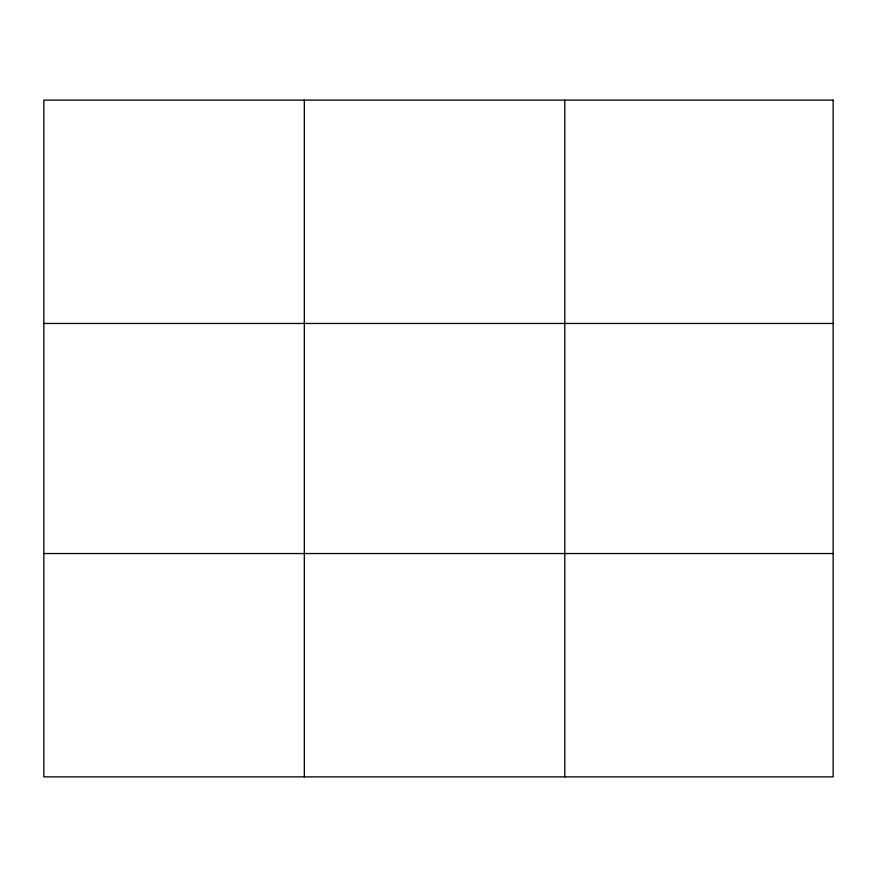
<?xml version="1.0" encoding="UTF-8"?>
<svg xmlns="http://www.w3.org/2000/svg" width="877" height="877" viewBox="0 0 877 877"><rect width="100%" height="100%" fill="white"/><g stroke="black" fill="none" stroke-linecap="round" stroke-linejoin="round"><path stroke-width="1.32" d="M304.319 776.869L304.319 100.131M564.788 776.869L564.788 100.131M43.85 323.46L833.15 323.46M43.85 553.54L833.15 553.54M833.15 100.131L833.15 776.869L43.85 776.869L43.85 100.131L833.15 100.131"/></g></svg>
